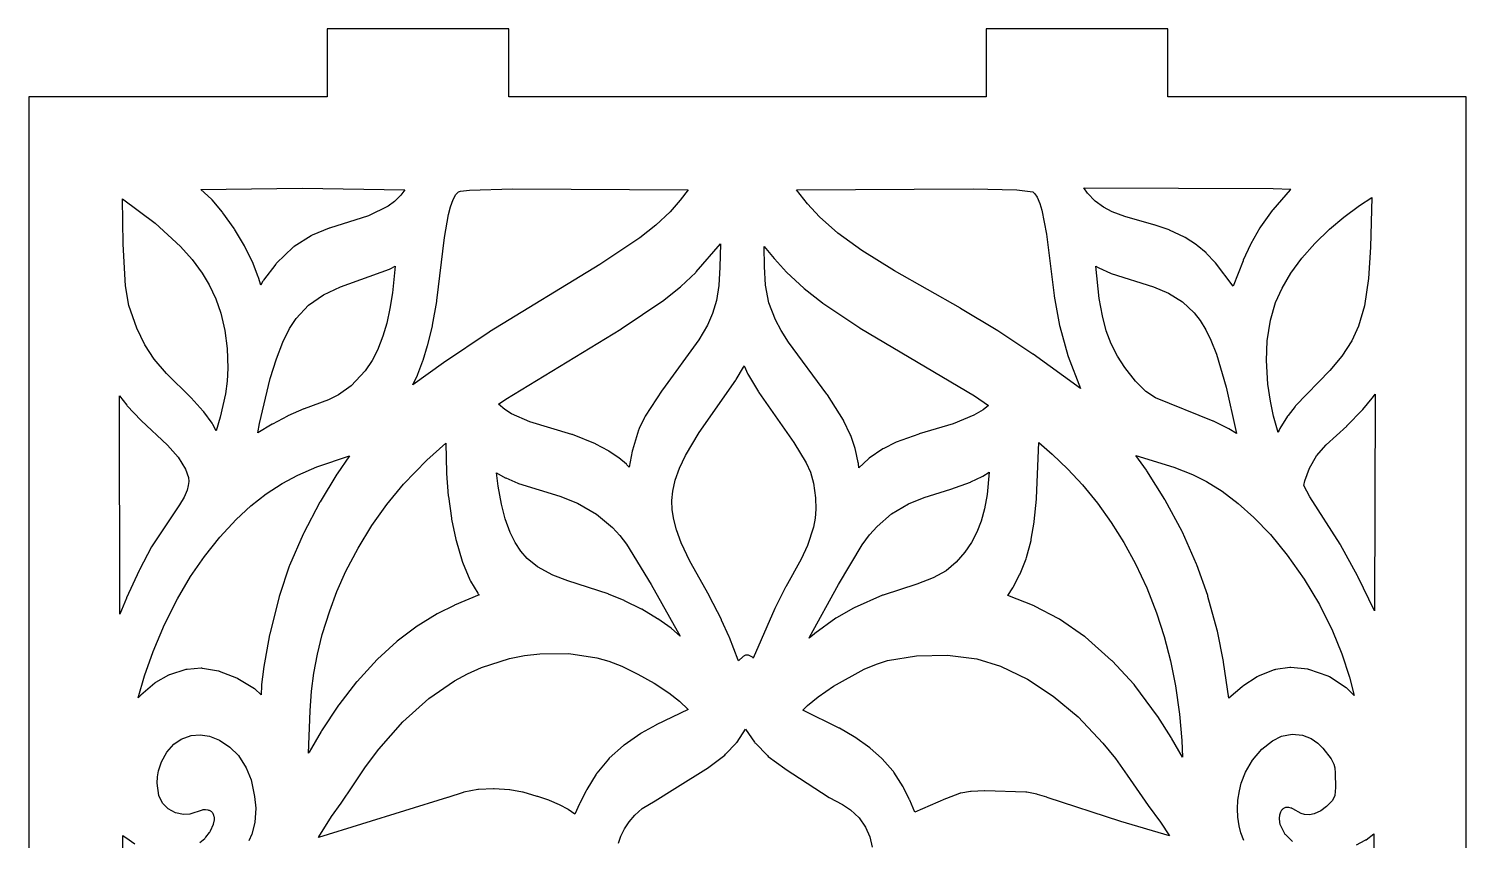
# Model space of a CAD drawing. Header units: millimetres. Extents: x 10 to 410, y 18 to 283.
# Drawn here: x 79 to 142.3, y 247.3 to 283 of the extents above; entities that cross this region are included whole.
import ezdxf

# ---------------------------------------------------------------- set-up
doc = ezdxf.new("R2010")
doc.units = ezdxf.units.MM
doc.layers.add('CUT', color=1, linetype='Continuous')

msp = doc.modelspace()

# ---------------------------------------------------------------- linework, layer by layer
at = {"layer": 'CUT'}
for points in [[(92.134, 280), (79, 280), (79, 160), (92.134, 160), (92.134, 157), (100.134, 157), (100.134, 160), (121.134, 160), (121.134, 157), (129.134, 157), (129.134, 160), (142.2679, 160), (142.2679, 280), (129.134, 280), (129.134, 283), (121.134, 283), (121.134, 280), (100.134, 280), (100.134, 283), (92.134, 283)], [(89.1138, 272.0518), (89.1017, 272.087), (88.8915, 272.6311), (88.8751, 272.6685), (88.5099, 273.4157), (88.4924, 273.4482), (88.0517, 274.1859), (88.0338, 274.2135), (87.5413, 274.9045), (87.5221, 274.9293), (87.0672, 275.4662), (87.0384, 275.4964), (86.5759, 275.9227), (91.0298, 275.9807), (95.5534, 275.9194), (95.3823, 275.6754), (95.0955, 275.3947), (94.8155, 275.1891), (93.9582, 274.7693), (92.2345, 274.2302), (92.2157, 274.2232), (91.4673, 273.9181), (91.4457, 273.9081), (91.4248, 273.8959), (90.6846, 273.4195), (90.662, 273.4034), (90.6404, 273.3847), (89.9057, 272.686), (89.8865, 272.666), (89.8684, 272.6442), (89.3304, 271.9376), (89.3109, 271.9095), (89.2934, 271.879), (89.2131, 271.7256)], [(97.6809, 275.4939), (97.8021, 275.7035), (97.9184, 275.8237), (98.001, 275.8579), (98.4057, 275.9029), (100.2934, 275.9611), (108.0297, 275.9145), (107.6758, 275.4651), (107.2235, 274.9507), (106.6046, 274.3644), (105.8933, 273.8004), (104.1318, 272.6215), (99.2773, 269.6622), (99.2671, 269.6558), (97.2574, 268.3067), (97.2502, 268.3018), (95.9069, 267.3389), (96.1084, 267.758), (96.1247, 267.7961), (96.3475, 268.3852), (96.3583, 268.417), (96.5565, 269.0679), (96.565, 269.0988), (96.7636, 269.9266), (96.77, 269.9569), (96.9605, 271.0068), (96.9655, 271.0402), (97.3014, 273.8204), (97.4718, 274.8233), (97.5608, 275.1685)], [(123.5954, 275.0148), (123.7994, 273.965), (124.1315, 271.2652), (124.1357, 271.2367), (124.3611, 269.9499), (124.3733, 269.8961), (124.7309, 268.6269), (124.746, 268.5811), (125.2889, 267.1749), (123.2088, 268.6798), (123.1987, 268.6869), (121.6543, 269.7051), (121.6453, 269.7107), (120.0134, 270.6987), (120.0064, 270.7028), (117.102, 272.3428), (115.6613, 273.2427), (114.6151, 274.0015), (113.8014, 274.7207), (113.2773, 275.2947), (112.7899, 275.9146), (120.568, 275.9629), (122.4942, 275.9151), (123.186, 275.8261), (123.2868, 275.7331), (123.3791, 275.5956), (123.5037, 275.314)], [(130.3942, 273.4864), (129.8921, 273.8136), (129.8612, 273.8308), (129.2119, 274.1394), (129.186, 274.1498), (128.5357, 274.3724), (128.5222, 274.3766), (127.2364, 274.7326), (126.6893, 274.9504), (126.3067, 275.1528), (125.9298, 275.4197), (125.5965, 275.7631), (125.4424, 276), (133.7685, 275.9719), (134.5507, 275.94), (134.5327, 275.9218), (134.518, 275.9059), (133.7535, 275.0288), (133.733, 275.0028), (133.2092, 274.2812), (133.1847, 274.2428), (132.7855, 273.5402), (132.767, 273.5041), (132.4551, 272.8178), (132.4449, 272.7937), (132.0079, 271.6738), (131.2348, 272.6974), (131.2071, 272.73), (130.8401, 273.1118), (130.8152, 273.1352), (130.4227, 273.4653)], [(83.1223, 275.5219), (84.5576, 274.4465), (85.6762, 273.4251), (86.1907, 272.8443), (86.6268, 272.2523), (86.942, 271.7295), (87.235, 271.1141), (87.4579, 270.4805), (87.6325, 269.7292), (87.7295, 268.9287), (87.7581, 268.0694), (87.7312, 267.497), (87.6545, 266.9382), (87.4219, 265.913), (87.2558, 265.3122), (87.109, 265.5894), (87.0936, 265.6162), (87.0765, 265.6412), (86.7027, 266.1482), (86.6796, 266.1766), (86.1511, 266.7609), (86.1361, 266.7765), (85.0562, 267.8268), (84.5185, 268.4556), (84.1061, 269.0942), (83.7561, 269.8339), (83.4069, 270.8267), (83.2592, 271.6954), (83.1578, 273.529)], [(137.2358, 269.2756), (136.7901, 268.5929), (136.2656, 267.9714), (134.7596, 266.4055), (134.7377, 266.3803), (134.4257, 265.9877), (134.398, 265.9479), (134.0686, 265.4089), (134.0513, 265.3777), (133.9831, 265.2422), (133.7881, 265.9605), (133.6507, 266.6146), (133.5402, 267.361), (133.4745, 268.3973), (133.508, 269.2714), (133.6472, 270.1811), (133.8741, 270.9544), (134.1621, 271.5926), (134.55, 272.2469), (135.0312, 272.9033), (135.5989, 273.5513), (136.2465, 274.1814), (136.8824, 274.7178), (137.5719, 275.2274), (138.1065, 275.5771), (138.0519, 273.3924), (137.9673, 272.0118), (137.7898, 270.81), (137.5304, 269.9142)], [(106.951, 271.0594), (106.9702, 271.0735), (107.6823, 271.6441), (107.7009, 271.6603), (108.3535, 272.2742), (108.3775, 272.2991), (109.4523, 273.5396), (109.4217, 272.5171), (109.3688, 271.7019), (109.268, 271.0451), (109.098, 270.4648), (108.8711, 269.9598), (108.4868, 269.3116), (106.8951, 267.1196), (106.8848, 267.1049), (106.1256, 265.9533), (106.1103, 265.9283), (106.0965, 265.9016), (105.8622, 265.4117), (105.8468, 265.3753), (105.8339, 265.337), (105.5768, 264.4574), (105.5648, 264.4079), (105.4303, 263.71), (105.3296, 263.8139), (105.3051, 263.8368), (104.9649, 264.1215), (104.9396, 264.1404), (104.5343, 264.4111), (104.512, 264.4243), (103.9627, 264.7193), (103.938, 264.7309), (102.9245, 265.141), (102.9033, 265.1485), (101.0479, 265.7038), (100.2408, 266.0574), (99.9513, 266.2412), (99.6698, 266.481), (99.9924, 266.6983), (105.0646, 269.7877), (105.0753, 269.7947)], [(115.538, 263.6875), (115.5137, 263.8727), (115.5056, 263.9189), (115.3842, 264.4779), (115.3767, 264.5086), (115.3674, 264.5381), (115.1747, 265.0974), (115.1544, 265.1473), (114.8781, 265.7305), (114.8535, 265.7753), (114.1495, 266.9005), (114.1321, 266.9261), (112.4455, 269.2053), (112.1154, 269.7261), (111.8639, 270.1946), (111.5781, 270.9418), (111.4272, 271.7185), (111.375, 272.5461), (111.3727, 273.4156), (111.8039, 272.886), (111.8179, 272.8699), (112.3464, 272.2949), (112.366, 272.2751), (113.1142, 271.5868), (113.1316, 271.572), (113.9282, 270.9417), (113.9467, 270.9281), (115.5757, 269.838), (115.5886, 269.8298), (120.6234, 266.8537), (121.2475, 266.4177), (121.0094, 266.2356), (120.6019, 266.0011), (119.68, 265.6204), (118.1845, 265.1742), (118.172, 265.17), (117.178, 264.8117), (117.1507, 264.8001), (116.6286, 264.538), (116.596, 264.5184), (115.9951, 264.1023), (115.9635, 264.077)], [(94.8795, 272.4261), (94.9097, 272.4393), (95.1226, 272.5498), (95.0127, 271.3812), (94.8984, 270.6848), (94.7546, 270.0449), (94.5828, 269.4675), (94.345, 268.8625), (94.1138, 268.4111), (93.8084, 267.9515), (93.1871, 267.2904), (92.6304, 266.8875), (92.1872, 266.671), (91.118, 266.2779), (91.1032, 266.2719), (90.4067, 265.9625), (90.3925, 265.9557), (89.7227, 265.6072), (89.7081, 265.5988), (89.0813, 265.2207), (89.1548, 265.6275), (89.6318, 267.6105), (89.8971, 268.4763), (90.1781, 269.2059), (90.4834, 269.8144), (90.7722, 270.2527), (91.3127, 270.8332), (91.9759, 271.296), (92.7203, 271.646)], [(126.6331, 272.2356), (128.5, 271.6414), (129.1654, 271.3628), (129.7811, 270.9805), (130.2956, 270.4971), (130.558, 270.1576), (130.8029, 269.7592), (131.0299, 269.3001), (131.2769, 268.6792), (131.7085, 267.2269), (132.1314, 265.3292), (132.1533, 265.1944), (131.8122, 265.4022), (131.7914, 265.4137), (131.1444, 265.7314), (131.1278, 265.7388), (128.5968, 266.7603), (128.1622, 267.0472), (127.7148, 267.4996), (127.2441, 268.0898), (126.9132, 268.5977), (126.6444, 269.1304), (126.427, 269.7136), (126.2522, 270.3759), (126.1148, 271.1382), (125.9685, 272.5602), (126.0711, 272.4964), (126.0993, 272.4809), (126.6044, 272.2468)], [(110.8267, 255.3666), (110.7964, 255.3832), (110.7055, 255.425), (110.6757, 255.4365), (110.6452, 255.4437), (110.6144, 255.4466), (110.5835, 255.4452), (110.5529, 255.4393), (110.5228, 255.4293), (110.4936, 255.4152), (110.4656, 255.3969), (110.4391, 255.3749), (110.2368, 255.187), (110.2193, 255.2222), (109.8403, 256.2196), (109.8282, 256.2487), (109.4912, 256.9864), (109.4824, 257.0045), (108.9503, 258.0457), (108.9426, 258.0601), (108.0977, 259.5731), (107.713, 260.3889), (107.5049, 260.9589), (107.3878, 261.4091), (107.3238, 261.8341), (107.3105, 262.2432), (107.3468, 262.6478), (107.4562, 263.1424), (107.6425, 263.6668), (107.9097, 264.2302), (108.5099, 265.23), (110.1146, 267.5351), (110.1318, 267.5618), (110.4565, 268.116), (110.4762, 268.1537), (110.4837, 268.172), (110.6511, 267.8012), (110.6744, 267.7562), (111.1139, 267.0182), (111.1308, 266.9922), (112.6748, 264.798), (113.2151, 263.9079), (113.3995, 263.4872), (113.5372, 263.0019), (113.6298, 262.3635), (113.6468, 261.8679), (113.6157, 261.4715), (113.5418, 261.0747), (113.2715, 260.2619), (112.9925, 259.6648), (112.3204, 258.4515), (112.3126, 258.4366), (111.8469, 257.5151), (111.8353, 257.4906), (110.8898, 255.3126), (110.8828, 255.3206), (110.8557, 255.3456)], [(85.5764, 264.1444), (85.9025, 263.6258), (86.0244, 263.2501), (86.0384, 263.0873), (86.0225, 262.9038), (85.9716, 262.7018), (85.8442, 262.3979), (85.6417, 262.0492), (84.4275, 260.245), (84.4044, 260.2064), (83.8671, 259.1891), (83.8557, 259.1658), (83.3022, 257.9567), (83.2962, 257.943), (83.0043, 257.2483), (83, 266.8479), (83.3141, 266.4411), (83.3359, 266.4155), (83.932, 265.7772), (83.9478, 265.7616), (85.1094, 264.6748)], [(138.2328, 257.3897), (137.5003, 258.9046), (137.4884, 258.9273), (136.7265, 260.2965), (136.7138, 260.3179), (135.3875, 262.4032), (135.1203, 262.9077), (135.1686, 263.1029), (135.3696, 263.6679), (135.6714, 264.2036), (136.101, 264.6935), (137.005, 265.5199), (137.0194, 265.5339), (137.6997, 266.2366), (137.7161, 266.255), (138.1288, 266.7464), (138.1446, 266.7666), (138.2553, 266.9184)], [(97.3883, 263.4676), (97.3897, 263.4392), (97.4643, 262.4516), (97.4683, 262.4147), (97.6027, 261.4605), (97.6092, 261.4234), (97.7974, 260.5271), (97.808, 260.4852), (98.0763, 259.5772), (98.0943, 259.526), (98.4141, 258.7585), (98.4278, 258.7285), (98.4433, 258.7002), (98.7635, 258.1646), (98.7814, 258.1371), (98.8009, 258.1119), (98.817, 258.0932), (97.7354, 257.6377), (97.721, 257.631), (96.9997, 257.2722), (96.9787, 257.2605), (96.0545, 256.6914), (96.0322, 256.6761), (95.2205, 256.0613), (95.1992, 256.0435), (94.3497, 255.2693), (94.3285, 255.2481), (93.4472, 254.2846), (93.428, 254.2617), (92.6514, 253.2569), (92.6357, 253.2351), (91.8844, 252.11), (91.8699, 252.0867), (91.3458, 251.1768), (91.3294, 251.1455), (91.3178, 251.121), (91.3819, 252.9841), (91.4492, 253.8572), (91.5476, 254.6458), (91.7044, 255.4885), (91.9208, 256.3429), (92.2466, 257.3832), (92.5576, 258.236), (92.9607, 259.1356), (93.4991, 260.1534), (94.1072, 261.1475), (94.7547, 262.0652), (95.4984, 262.9582), (96.521, 264.0248), (97.3539, 264.7734)], [(123.2489, 257.603), (122.0936, 258.0602), (122.3078, 258.3997), (122.3239, 258.4275), (122.6116, 258.9694), (122.6336, 259.0173), (122.8961, 259.6844), (122.9145, 259.7406), (123.1134, 260.489), (123.124, 260.5376), (123.2515, 261.2842), (123.2569, 261.3231), (123.3562, 262.3092), (123.3587, 262.3443), (123.4562, 264.789), (124.0465, 264.2769), (124.7315, 263.6242), (125.3744, 262.9336), (126.0352, 262.129), (126.6452, 261.2806), (127.2042, 260.3904), (127.7108, 259.4609), (128.2039, 258.403), (128.6331, 257.3028), (128.9688, 256.2605), (129.2492, 255.1863), (129.4731, 254.0835), (129.6521, 252.8471), (129.7547, 251.6897), (129.7801, 250.9515), (129.293, 251.7934), (129.283, 251.8097), (128.6893, 252.7362), (128.6758, 252.756), (127.6881, 254.1096), (127.6592, 254.1445), (126.6767, 255.188), (126.6554, 255.2086), (125.4907, 256.2405), (125.4627, 256.2627), (124.3721, 257.0172), (124.343, 257.0349), (123.2725, 257.5922)], [(92.5769, 263.4187), (92.5667, 263.4028), (91.8265, 262.1876), (91.8131, 262.1639), (91.09, 260.7884), (91.0752, 260.7573), (90.4818, 259.39), (90.4669, 259.3514), (90.0311, 258.0614), (90.0191, 258.0206), (89.606, 256.3692), (89.5983, 256.3338), (89.3301, 254.8554), (89.3247, 254.8182), (89.2491, 254.1525), (89.2459, 254.1107), (89.2288, 253.6891), (89.2006, 253.7191), (88.9809, 253.9215), (88.9585, 253.9404), (88.9348, 253.9565), (88.2013, 254.404), (88.1617, 254.4239), (87.3973, 254.7247), (87.3743, 254.7326), (87.351, 254.7377), (86.6409, 254.8586), (86.6135, 254.8616), (86.5859, 254.8609), (85.9665, 254.8112), (85.9418, 254.8077), (85.9175, 254.8016), (85.2018, 254.5794), (85.1767, 254.57), (85.1523, 254.5577), (84.5856, 254.2345), (84.5637, 254.2207), (84.5427, 254.2044), (83.9288, 253.6846), (83.8975, 253.6541), (83.8196, 253.568), (84.0892, 254.5284), (84.4704, 255.6066), (84.9713, 256.7814), (85.5448, 257.9186), (86.1197, 258.896), (86.7298, 259.7859), (87.4149, 260.6374), (88.1243, 261.4075), (88.773, 262.0096), (89.4443, 262.5332), (90.1564, 262.9914), (90.8454, 263.3564), (91.6819, 263.7212), (93.1107, 264.2106)], [(133.8131, 254.7908), (133.115, 254.5088), (133.0917, 254.4979), (133.069, 254.4844), (132.4395, 254.0685), (132.4123, 254.0479), (131.8213, 253.5497), (131.5882, 255.1327), (131.5833, 255.1611), (131.3159, 256.4992), (131.3072, 256.5361), (130.9002, 258.026), (130.8887, 258.0629), (130.4101, 259.4097), (130.3965, 259.444), (129.7741, 260.85), (129.7587, 260.8814), (129.0187, 262.259), (129.0037, 262.2848), (128.2032, 263.5542), (128.1906, 263.573), (127.7313, 264.2174), (129.3959, 263.7085), (130.2241, 263.3872), (130.8388, 263.0855), (131.5239, 262.6565), (132.2268, 262.1196), (132.9177, 261.5023), (133.6457, 260.7473), (134.3933, 259.8451), (135.1391, 258.7896), (135.8067, 257.6707), (136.3864, 256.5037), (136.7988, 255.4955), (137.1344, 254.4766), (137.335, 253.6657), (137.0306, 253.9656), (137.0087, 253.9853), (136.9855, 254.0023), (136.2488, 254.4907), (136.22, 254.5074), (136.19, 254.5199), (135.3456, 254.808), (135.3206, 254.8151), (135.2953, 254.8191), (134.552, 254.896), (134.5251, 254.8971), (134.4982, 254.8949), (133.8676, 254.8056), (133.8401, 254.8001)], [(106.4001, 258.5489), (107.6769, 256.2701), (107.2915, 256.6056), (107.2674, 256.6246), (106.6893, 257.0316), (106.6721, 257.0427), (105.9794, 257.4574), (105.9619, 257.4669), (105.2255, 257.835), (105.2098, 257.8422), (104.5192, 258.1297), (104.5001, 258.1368), (102.7251, 258.7047), (102.0671, 258.9579), (101.3938, 259.3221), (100.9325, 259.6974), (100.6543, 260.0183), (100.4109, 260.3948), (100.1926, 260.8382), (99.9638, 261.4408), (99.8014, 262.0899), (99.6616, 262.8751), (99.594, 263.4634), (99.9711, 263.2484), (99.9952, 263.2363), (100.5317, 263.0015), (100.5585, 262.9915), (102.3773, 262.4412), (103.1473, 262.1298), (103.9851, 261.6461), (104.6966, 261.0598), (105.0166, 260.7114), (105.3096, 260.3174)], [(119.577, 262.7367), (119.59, 262.7411), (120.4416, 263.0569), (120.4598, 263.0644), (120.9671, 263.3002), (120.9933, 263.3142), (121.272, 263.4846), (121.1826, 262.5079), (121.0694, 261.8795), (120.9196, 261.3308), (120.7294, 260.8447), (120.4917, 260.3987), (120.1969, 259.972), (119.8192, 259.5264), (119.3788, 259.1498), (118.8054, 258.8358), (118.0848, 258.5607), (116.5977, 258.0847), (116.5736, 258.0756), (115.3295, 257.526), (115.3042, 257.5132), (114.5493, 257.0749), (114.5269, 257.0605), (113.5915, 256.3896), (113.5773, 256.3789), (113.3422, 256.1876), (113.3653, 256.2367), (114.6357, 258.5525), (115.688, 260.2993), (116.0009, 260.7281), (116.3349, 261.1054), (116.9712, 261.6512), (117.7143, 262.0913), (118.4022, 262.3767)], [(95.4715, 252.5135), (96.6098, 253.5324), (97.7317, 254.3069), (98.3032, 254.6195), (98.9236, 254.8979), (100.1559, 255.2891), (100.8242, 255.4215), (101.4986, 255.5016), (102.7703, 255.5085), (104.0065, 255.3245), (104.5317, 255.1764), (105.1033, 254.9504), (105.813, 254.6065), (106.5229, 254.2042), (107.1742, 253.7778), (107.6436, 253.4172), (108.0186, 253.0475), (106.6171, 252.3694), (106.6044, 252.3629), (105.9549, 252.0033), (105.9321, 251.9891), (105.1994, 251.4836), (105.1694, 251.4599), (104.5487, 250.9022), (104.5152, 250.8674), (104.0025, 250.2539), (103.9848, 250.2309), (103.9683, 250.206), (103.5603, 249.5327), (103.5449, 249.5052), (103.5313, 249.476), (103.2534, 248.9348), (103.2353, 248.8996), (103.0391, 248.4461), (102.7479, 248.6441), (102.7242, 248.6587), (102.3912, 248.8434), (102.363, 248.8571), (101.918, 249.0472), (101.8898, 249.0577), (101.4022, 249.2145), (101.374, 249.2249), (100.7605, 249.4108), (100.734, 249.4171), (100.1781, 249.5156), (100.1526, 249.5186), (99.4789, 249.559), (99.4551, 249.5592), (98.7899, 249.5271), (98.7586, 249.5233), (98.1528, 249.4068), (98.1209, 249.3982), (97.4422, 249.1759), (97.4249, 249.1711), (91.7543, 247.4231), (91.7699, 247.4526), (92.3234, 248.3433), (92.7487, 248.9291), (93.2634, 249.6967), (93.8162, 250.5302), (94.4013, 251.3098)], [(126.8256, 250.8864), (127.3485, 250.1642), (128.2745, 248.8233), (128.816, 248.0847), (129.2005, 247.4837), (127.065, 248.1234), (123.8282, 249.1789), (123.8042, 249.1857), (123.399, 249.3139), (123.3679, 249.3219), (122.9227, 249.4056), (122.8883, 249.4094), (121.086, 249.4637), (121.0709, 249.4637), (120.4805, 249.4408), (120.4536, 249.438), (120.0199, 249.3678), (119.9921, 249.3614), (119.9649, 249.3515), (119.3863, 249.1323), (119.3533, 249.1201), (117.9961, 248.5285), (117.7783, 249.0541), (117.768, 249.0765), (117.7558, 249.0979), (117.518, 249.5902), (117.5029, 249.6211), (117.4859, 249.65), (117.0706, 250.2968), (117.0537, 250.321), (117.0356, 250.3432), (116.5625, 250.8785), (116.5339, 250.9073), (116.0395, 251.3449), (116.0141, 251.365), (115.357, 251.8305), (115.3351, 251.8445), (114.6794, 252.2217), (114.6652, 252.2292), (113.0622, 253.0246), (113.2677, 253.2307), (113.7428, 253.6114), (114.4201, 254.0742), (115.7734, 254.8205), (116.3076, 255.048), (116.8024, 255.2008), (118.0705, 255.4078), (119.4407, 255.4343), (120.7319, 255.2776), (121.7733, 254.9556), (122.9507, 254.3873), (124.0902, 253.6387), (125.1809, 252.7196), (126.2793, 251.563)]]:
    msp.add_lwpolyline(points, close=True, dxfattribs=at)
for points in [[(86.5236, 247.2021), (86.7457, 247.3803), (86.7704, 247.4025), (86.7925, 247.4272), (86.9578, 247.6336), (86.9738, 247.6555), (86.9876, 247.6789), (86.9994, 247.7033), (87.1254, 247.9995), (87.1362, 248.0289), (87.1437, 248.0593), (87.1685, 248.1879), (87.1723, 248.2144), (87.1739, 248.241), (87.1729, 248.2676), (87.1695, 248.2941), (87.1638, 248.3202), (87.1435, 248.3961), (87.1347, 248.4236), (87.1233, 248.4499), (87.1095, 248.4752), (87.0931, 248.499), (87.0746, 248.5212), (87.054, 248.5415), (87.0315, 248.5598), (87.0075, 248.576), (86.9818, 248.5897), (86.9549, 248.6009), (86.9271, 248.6097), (86.8987, 248.6158), (86.7797, 248.6353), (86.7494, 248.6388), (86.7189, 248.6392), (86.6885, 248.6367), (86.6585, 248.6312), (86.6292, 248.6227), (86.0881, 248.4376), (85.8071, 248.4262), (85.4562, 248.5067), (85.1392, 248.6792), (84.8855, 248.9291), (84.7189, 249.2608), (84.6499, 249.8048), (84.6617, 250.0814), (84.7065, 250.3526), (84.8367, 250.7522), (85.0728, 251.1699), (85.3895, 251.5174), (85.7091, 251.7394), (86.1414, 251.9022), (86.5377, 251.9395), (86.9595, 251.871), (87.3967, 251.6949), (87.8513, 251.3984), (88.226, 251.0221), (88.5679, 250.4894), (88.7836, 249.9499), (88.9414, 249.2245), (88.9919, 248.7133), (88.9493, 248.0782), (88.8134, 247.5698), (88.6791, 247.2737)], [(104.9571, 247.1607), (105.0588, 247.4785), (105.2144, 247.7982), (105.4206, 248.1105), (105.6715, 248.4042), (105.9928, 248.689), (106.575, 249.0323), (107.443, 249.5708), (108.9102, 250.5004), (108.9297, 250.5139), (109.632, 251.0462), (109.6695, 251.0798), (110.1353, 251.5671), (110.1558, 251.5904), (110.1746, 251.6162), (110.5517, 252.177), (110.9388, 251.612), (110.9585, 251.5859), (110.9796, 251.5624), (111.5136, 251.0196), (111.5497, 250.988), (112.2704, 250.4517), (112.2849, 250.4416), (114.2341, 249.1812), (114.8201, 248.8648), (115.1744, 248.6361), (115.5464, 248.2805), (115.8309, 247.879), (116.0246, 247.4473), (116.1248, 246.9984)], [(132.485, 247.2804), (132.3481, 247.6249), (132.2702, 247.9237), (132.2135, 248.3047), (132.1932, 248.6838), (132.2161, 249.0534), (132.2845, 249.4664), (132.3685, 249.8052), (132.5546, 250.2917), (132.8623, 250.8148), (133.278, 251.3003), (133.7448, 251.6735), (134.1435, 251.8703), (134.6114, 251.9671), (135.0665, 251.9208), (135.4386, 251.769), (135.7341, 251.5624), (135.9555, 251.3466), (136.32, 250.8729), (136.4418, 250.6383), (136.4818, 250.4843), (136.5048, 250.2488), (136.5082, 249.6139), (136.4785, 249.2698), (136.3766, 249.0436), (136.1175, 248.7791), (135.8718, 248.5908), (135.5754, 248.4512), (135.3654, 248.4138), (135.1525, 248.4315), (135.0012, 248.4796), (134.637, 248.6819), (134.6121, 248.6942), (134.5864, 248.7043), (134.5597, 248.712), (134.463, 248.7353), (134.433, 248.741), (134.4026, 248.7437), (134.372, 248.7435), (134.3417, 248.7402), (134.3118, 248.7339), (134.2828, 248.7248), (134.2547, 248.7128), (134.2281, 248.6982), (134.203, 248.681), (134.1799, 248.6614), (134.1589, 248.6396), (134.1401, 248.6158), (134.1239, 248.5904), (134.1103, 248.5635), (134.0996, 248.5355), (134.0542, 248.3963), (134.0468, 248.369), (134.0419, 248.3411), (134.0399, 248.313), (134.0404, 248.2848), (134.0556, 248.0626), (134.059, 248.0329), (134.0656, 248.0038), (134.0751, 247.9753), (134.0873, 247.948), (134.2552, 247.6194), (134.2708, 247.5923), (134.2892, 247.567), (134.3103, 247.5437), (134.6172, 247.2367)], [(83.1516, 240.7048), (83.1455, 247.5118), (83.2486, 247.4305), (83.2664, 247.4175), (83.668, 247.1456)], [(137.4425, 247.0932), (137.8196, 247.2965), (137.8398, 247.3084), (137.859, 247.3217), (138.2036, 247.5821), (138.2295, 244.5917)]]:
    msp.add_lwpolyline(points, dxfattribs=at)

doc.saveas('drawing.dxf')
